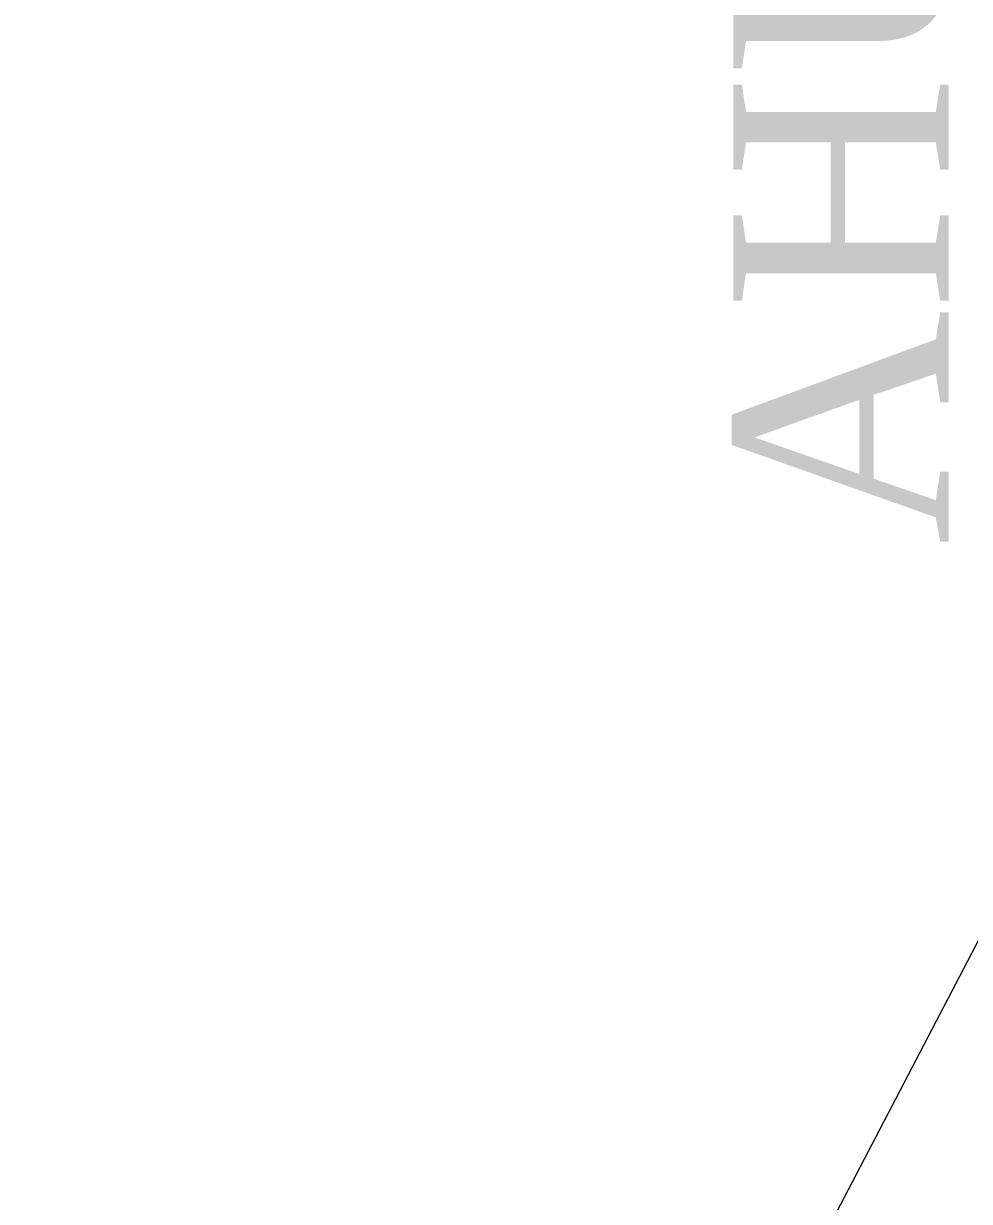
# Model space of a CAD drawing. Header units: inches. Extents: x 23 to 100097, y 11 to 104145.
# Drawn here: x 31562 to 32467, y 88600 to 89727 of the extents above; entities that cross this region are included whole.
import ezdxf

# ---------------------------------------------------------------- set-up
doc = ezdxf.new("R2010")
doc.units = ezdxf.units.IN
doc.header["$MEASUREMENT"] = 0
doc.layers.add('nad', color=1, linetype='Continuous', lineweight=9)
doc.layers.add('VRV MUSA', color=5, linetype='Continuous')
doc.styles.get("Standard").update_dxf_attribs({"font": 'arial.ttf'})
doc.styles.add('Times New  Roman', font='times.ttf')
doc.dimstyles.new('ISO-25', dxfattribs={"dimtxt": 250, "dimasz": 250, "dimexe": 150, "dimexo": 0.625, "dimgap": 100, "dimtad": 1, "dimdec": 0, "dimtxsty": 'Standard', "dimblk": 'ARCHTICK', "dimcen": 2.5, "dimadec": 0, "dimazin": 0, "dimtfac": 1, "dimtdec": 0, "dimtmove": 0, "dimatfit": 3, "dimfxl": 1, "dimarcsym": 0})

# ---------------------------------------------------------------- blocks, each defined once
blk = doc.blocks.new('_ArchTick')
at = {"layer": 'nad', "color": 0, "const_width": 0.15}
blk.add_lwpolyline([(-0.5, -0.5), (0.5, 0.5)], dxfattribs=at)
blk = doc.blocks.new('*D175')
at = {"color": 0, "lineweight": -2, "transparency": 16777216}
for p, q in [((33138.9, 96631.5), (31289.6, 96631.5)), ((31439.6, 96631.5), (31439.6, 87220.4)), ((33138.9, 87220.4), (31289.6, 87220.4))]:
    blk.add_line(p, q, dxfattribs=at)
at = {"layer": 'Defpoints', "color": 0, "transparency": 16777216}
for p in [(33139.5, 96631.5), (31439.6, 87220.4), (33139.5, 87220.4)]:
    blk.add_point(p, dxfattribs=at)
at = {"color": 0, "lineweight": -2, "transparency": 16777216, "xscale": 250, "yscale": 250, "zscale": 250}
for p, rotation in [((31439.6, 96631.5), 90), ((31439.6, 87220.4), 270)]:
    blk.add_blockref('_ArchTick', p, dxfattribs=dict(at, rotation=rotation))
at = {"color": 0, "transparency": 16777216, "insert": (31211.9, 91926), "char_height": 250, "attachment_point": 5, "rotation": 90}
blk.add_mtext('9411', dxfattribs=at)
blk = doc.blocks.new('*D177')
at = {"color": 0, "lineweight": -2, "transparency": 16777216}
for p, q in [((33138.9, 96631.5), (30293, 96631.5)), ((30443, 96631.5), (30443, 85720.4)), ((33338.9, 85720.4), (30293, 85720.4))]:
    blk.add_line(p, q, dxfattribs=at)
at = {"layer": 'Defpoints', "color": 0, "transparency": 16777216}
for p in [(33139.5, 96631.5), (30443, 85720.4), (33339.5, 85720.4)]:
    blk.add_point(p, dxfattribs=at)
at = {"color": 0, "lineweight": -2, "transparency": 16777216, "xscale": 250, "yscale": 250, "zscale": 250}
for p, rotation in [((30443, 96631.5), 90), ((30443, 85720.4), 270)]:
    blk.add_blockref('_ArchTick', p, dxfattribs=dict(at, rotation=rotation))
at = {"color": 0, "transparency": 16777216, "insert": (30215.4, 91176), "char_height": 250, "attachment_point": 5, "rotation": 90}
blk.add_mtext('10911', dxfattribs=at)

msp = doc.modelspace()

# ---------------------------------------------------------------- linework, layer by layer
at = {"layer": 'VRV MUSA', "color": 0, "linetype": 'ByBlock', "lineweight": 0, "ltscale": 1.55}
msp.add_line((31626.1, 87219.6, 0), (32866.9, 89600.4, 0), dxfattribs=at)

# ---------------------------------------------------------------- texts
at = {"color": 4, "insert": (32450.3, 89643.1, 0), "char_height": 206.03, "width": 6094.694, "attachment_point": 8, "rotation": 90.0002, "style": 'Times New  Roman'}
msp.add_mtext('{\\C0;AHU1}', dxfattribs=at)

# ---------------------------------------------------------------- dimensions: what is measured, and where the dimension line sits
for base, p2, picture, middle in [((30443, 85720.4), (33339.5, 85720.4), '*D177', (30215.4, 91176)), ((31439.6, 87220.4), (33139.5, 87220.4), '*D175', (31211.9, 91926))]:
    dim = msp.add_linear_dim(base=base, p1=(33139.5, 96631.5), p2=p2, angle=90, dimstyle='ISO-25')
    dim.commit()
    dim.dimension.update_dxf_attribs({"geometry": picture, "text_midpoint": middle})

doc.saveas('drawing.dxf')
